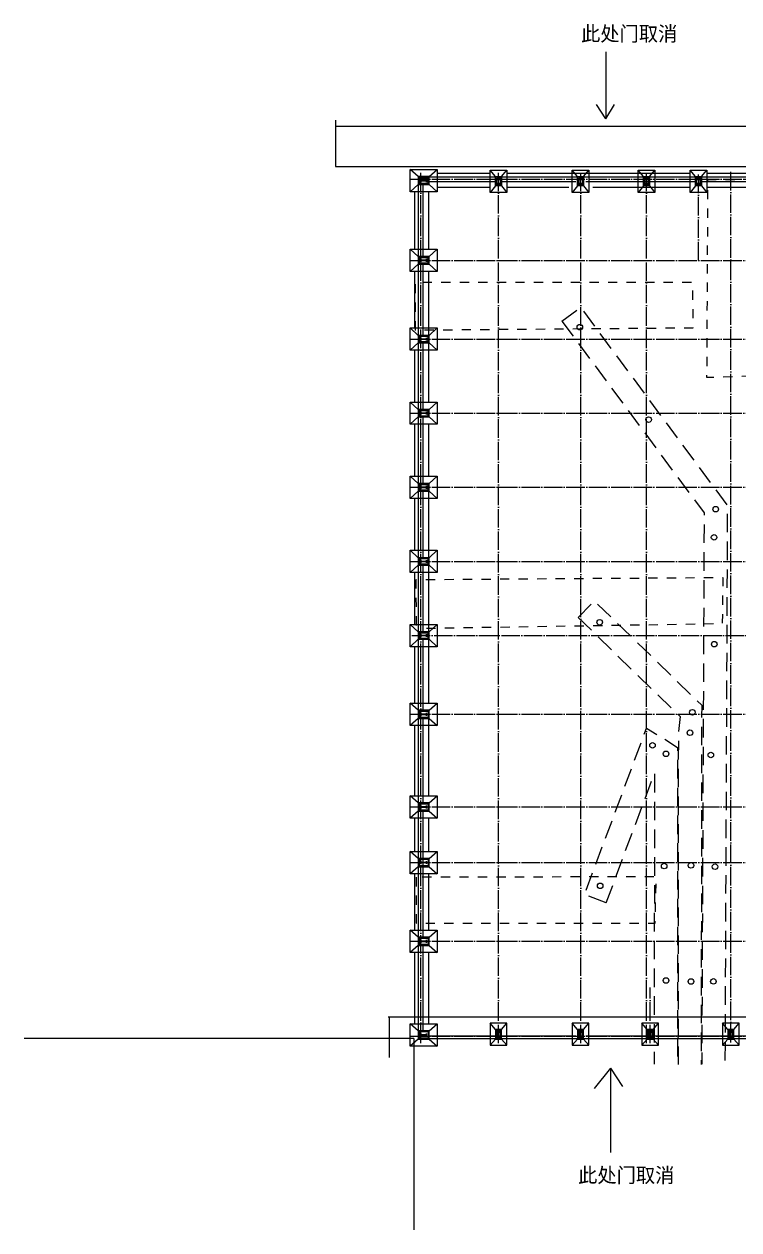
# Model space of a CAD drawing. Extents: x 69728788 to 150676229, y 15322671 to 43663798.
# Drawn here: x 75581194 to 75658335, y 20824467 to 20954609 of the extents above; entities that cross this region are included whole.
import ezdxf

# ---------------------------------------------------------------- set-up
doc = ezdxf.new("R2010")
doc.units = 0
doc.header["$LTSCALE"] = 1000
doc.header["$MEASUREMENT"] = 0
for name, pattern in [('DOTE', [2.42, 2, -0.2, 0.02, -0.2]), ('X5', [3, 2, -1]), ('X6', [2, 1, -1])]:
    doc.linetypes.add(name, pattern=pattern)
doc.layers.get('0').update_dxf_attribs({"linetype": 'CONTINUOUS'})
for name, color, linetype in [('DLSS', 4, 'CONTINUOUS'), ('DOTE', 251, 'DOTE'), ('JMD', 6, 'CONTINUOUS'), ('WALL', 4, 'CONTINUOUS'), ('基础', 2, 'CONTINUOUS'), ('基础堆坡线', 97, 'CONTINUOUS'), ('填充8#', 8, 'CONTINUOUS'), ('底图', 251, 'CONTINUOUS'), ('柱', 2, 'CONTINUOUS'), ('钢柱', 3, 'CONTINUOUS')]:
    doc.layers.add(name, color=color, linetype=linetype)

# ---------------------------------------------------------------- blocks, each defined once
blk = doc.blocks.new('125369696')
at = {"layer": 'WALL'}
for p, q in [((1050520, -318591), (1056245, -318591)), ((1058045, -318591), (1062070, -318591)), ((1062070, -318591), (1077819, -318591)), ((1079619, -318591), (1090519, -318591)), ((1048520, -411191), (1048520, -319791)), ((1049020, -327641), (1049020, -319741)), ((1049620, -318991), (1122020, -318991)), ((1049670, -319491), (1056870, -319491)), ((1050520, -320091), (1056245, -320091)), ((1057420, -319491), (1061445, -319491)), ((1058045, -320091), (1062070, -320091)), ((1061445, -319491), (1065470, -319491)), ((1062070, -320091), (1064720, -320091)), ((1066570, -319491), (1078444, -319491)), ((1067320, -320091), (1077819, -320091)), ((1078994, -319491), (1091144, -319491)), ((1079619, -320091), (1090519, -320091)), ((1048120, -326791), (1048120, -320591)), ((1049620, -326791), (1049620, -320591)), ((1048120, -335291), (1048120, -329191)), ((1049020, -336141), (1049020, -328341)), ((1049620, -336141), (1049620, -329191)), ((1049020, -344141), (1049020, -336841)), ((1049620, -343291), (1049620, -336841)), ((1048120, -343291), (1048120, -337691)), ((1049020, -352141), (1049020, -344841)), ((1048120, -351291), (1048120, -345691)), ((1049620, -351291), (1049620, -345691)), ((1048120, -359291), (1048120, -353691)), ((1049020, -360141), (1049020, -352841)), ((1049620, -360141), (1049620, -352841)), ((1048120, -367291), (1048120, -361691)), ((1049020, -368141), (1049020, -360841)), ((1049620, -368141), (1049620, -360841)), ((1049020, -376591), (1049020, -368841)), ((1049620, -375791), (1049620, -368841)), ((1048120, -375791), (1048120, -369691)), ((1049020, -386591), (1049020, -377391)), ((1049620, -385791), (1049620, -377391)), ((1048120, -385791), (1048120, -378191)), ((1049020, -401091), (1049020, -387441)), ((1048120, -391791), (1048120, -388191)), ((1049620, -391791), (1049620, -388191)), ((1048120, -400291), (1048120, -394191)), ((1049620, -400291), (1049620, -394191)), ((1049020, -406891), (1049020, -401891)), ((1048120, -405791), (1048120, -402691)), ((1049620, -405791), (1049620, -402691)), ((1048120, -410391), (1048120, -405791)), ((1049620, -410391), (1049620, -405791)), ((1049020, -411141), (1049020, -406891)), ((1049620, -411691), (1056870, -411691)), ((1049620, -411991), (1153850, -411991)), ((1057420, -411691), (1061445, -411691)), ((1061445, -411691), (1065470, -411691)), ((1066570, -411691), (1081944, -411691)), ((1082494, -411691), (1090244, -411691))]:
    blk.add_line(p, q, dxfattribs=at)
at = {"layer": '基础'}
for points in [[(1047620, -318191), (1050520, -318191), (1050520, -320591), (1047620, -320591)], [(1056245, -318266), (1058045, -318266), (1058045, -320666), (1056245, -320666)], [(1065095, -318266), (1066895, -318266), (1066895, -320666), (1065095, -320666)], [(1072220, -318266), (1074020, -318266), (1074020, -320666), (1072220, -320666)], [(1077819, -318266), (1079619, -318266), (1079619, -320666), (1077819, -320666)], [(1047620, -326791), (1050520, -326791), (1050520, -329191), (1047620, -329191)], [(1047620, -335291), (1050520, -335291), (1050520, -337691), (1047620, -337691)], [(1047620, -343291), (1050520, -343291), (1050520, -345691), (1047620, -345691)], [(1047620, -351291), (1050520, -351291), (1050520, -353691), (1047620, -353691)], [(1047620, -359291), (1050520, -359291), (1050520, -361691), (1047620, -361691)], [(1047620, -367291), (1050520, -367291), (1050520, -369691), (1047620, -369691)], [(1047620, -375791), (1050520, -375791), (1050520, -378191), (1047620, -378191)], [(1047620, -385791), (1050520, -385791), (1050520, -388191), (1047620, -388191)], [(1047620, -391791), (1050520, -391791), (1050520, -394191), (1047620, -394191)], [(1047620, -400291), (1050520, -400291), (1050520, -402691), (1047620, -402691)], [(1047620, -410391), (1050520, -410391), (1050520, -412791), (1047620, -412791)], [(1056245, -412716), (1058045, -412716), (1058045, -410316), (1056245, -410316)], [(1065095, -412716), (1066895, -412716), (1066895, -410316), (1065095, -410316)], [(1072620, -412716), (1074420, -412716), (1074420, -410316), (1072620, -410316)], [(1081319, -412716), (1083119, -412716), (1083119, -410316), (1081319, -410316)]]:
    blk.add_lwpolyline(points, close=True, dxfattribs=at)
at = {"layer": '基础堆坡线'}
for p, q in [((1048470, -318941), (1047620, -318191)), ((1049670, -318941), (1050520, -318191)), ((1056820, -318941), (1056245, -318266)), ((1057467, -318941), (1058045, -318266)), ((1065670, -318941), (1065095, -318266)), ((1066317, -318941), (1066895, -318266)), ((1072795, -318941), (1072220, -318266)), ((1073442, -318941), (1074020, -318266)), ((1078394, -318941), (1077819, -318266)), ((1079041, -318941), (1079619, -318266)), ((1048470, -319791), (1047620, -320591)), ((1049670, -319791), (1050520, -320591)), ((1056820, -319966), (1056245, -320666)), ((1057470, -319966), (1058045, -320666)), ((1065670, -319966), (1065095, -320666)), ((1066320, -319966), (1066895, -320666)), ((1072795, -319966), (1072220, -320666)), ((1073445, -319966), (1074020, -320666)), ((1078394, -319966), (1077819, -320666)), ((1079044, -319966), (1079619, -320666)), ((1048470, -327591), (1047620, -326791)), ((1049670, -327591), (1050520, -326791)), ((1048470, -328391), (1047620, -329191)), ((1049670, -328391), (1050520, -329191)), ((1048470, -336091), (1047620, -335291)), ((1049670, -336091), (1050520, -335291)), ((1048470, -336891), (1047620, -337691)), ((1049670, -336891), (1050520, -337691)), ((1048470, -344091), (1047620, -343291)), ((1049670, -344091), (1050520, -343291)), ((1048470, -344891), (1047620, -345691)), ((1049670, -344891), (1050520, -345691)), ((1048470, -352091), (1047620, -351291)), ((1049670, -352091), (1050520, -351291)), ((1048470, -352891), (1047620, -353691)), ((1049670, -352891), (1050520, -353691)), ((1048470, -360091), (1047620, -359291)), ((1049670, -360091), (1050520, -359291)), ((1048470, -360891), (1047620, -361691)), ((1049670, -360891), (1050520, -361691)), ((1048470, -368091), (1047620, -367291)), ((1049670, -368091), (1050520, -367291)), ((1048470, -368891), (1047620, -369691)), ((1049670, -368891), (1050520, -369691)), ((1048470, -376541), (1047620, -375791)), ((1049670, -376541), (1050520, -375791)), ((1048470, -377441), (1047620, -378191)), ((1049670, -377441), (1050520, -378191)), ((1048470, -386541), (1047620, -385791)), ((1049670, -386541), (1050520, -385791)), ((1048470, -387441), (1047620, -388191)), ((1049670, -387441), (1050520, -388191)), ((1048470, -392541), (1047620, -391791)), ((1049670, -392541), (1050520, -391791)), ((1048470, -393441), (1047620, -394191)), ((1049670, -393441), (1050520, -394191)), ((1048470, -401041), (1047620, -400291)), ((1049670, -401041), (1050520, -400291)), ((1048470, -401941), (1047620, -402691)), ((1049670, -401941), (1050520, -402691)), ((1048470, -411141), (1047620, -410391)), ((1049670, -411141), (1050520, -410391)), ((1056820, -411016), (1056245, -410316)), ((1057470, -411016), (1058045, -410316)), ((1065670, -411016), (1065095, -410316)), ((1066320, -411016), (1066895, -410316)), ((1073195, -411016), (1072620, -410316)), ((1073845, -411016), (1074420, -410316)), ((1081894, -411016), (1081319, -410316)), ((1082544, -411016), (1083119, -410316)), ((1048470, -412041), (1047620, -412791)), ((1049670, -412041), (1050520, -412791)), ((1056820, -412041), (1056245, -412716)), ((1057467, -412041), (1058045, -412716)), ((1065670, -412041), (1065095, -412716)), ((1066317, -412041), (1066895, -412716)), ((1073195, -412041), (1072620, -412716)), ((1073842, -412041), (1074420, -412716)), ((1081894, -412041), (1081319, -412716)), ((1082541, -412041), (1083119, -412716))]:
    blk.add_line(p, q, dxfattribs=at)
for points in [[(1048470, -319791), (1049070, -319791), (1049670, -319791), (1049670, -319391), (1049670, -318941), (1049070, -318941), (1048470, -318941)], [(1056820, -319966), (1056820, -319466), (1056820, -318941), (1057145, -318941), (1057470, -318941), (1057470, -319466), (1057470, -319966)], [(1065670, -319966), (1065670, -319466), (1065670, -318941), (1065995, -318941), (1066320, -318941), (1066320, -319466), (1066320, -319966)], [(1072795, -319966), (1072795, -319466), (1072795, -318941), (1073120, -318941), (1073445, -318941), (1073445, -319466), (1073445, -319966)], [(1078394, -319966), (1078394, -319466), (1078394, -318941), (1078719, -318941), (1079044, -318941), (1079044, -319466), (1079044, -319966)], [(1048470, -328391), (1049070, -328391), (1049670, -328391), (1049670, -327991), (1049670, -327591), (1049070, -327591), (1048470, -327591)], [(1048470, -336891), (1049070, -336891), (1049670, -336891), (1049670, -336491), (1049670, -336091), (1049070, -336091), (1048470, -336091)], [(1048470, -344891), (1049070, -344891), (1049670, -344891), (1049670, -344491), (1049670, -344091), (1049070, -344091), (1048470, -344091)], [(1048470, -352891), (1049070, -352891), (1049670, -352891), (1049670, -352491), (1049670, -352091), (1049070, -352091), (1048470, -352091)], [(1048470, -360891), (1049070, -360891), (1049670, -360891), (1049670, -360491), (1049670, -360091), (1049070, -360091), (1048470, -360091)], [(1048470, -368891), (1049070, -368891), (1049670, -368891), (1049670, -368491), (1049670, -368091), (1049070, -368091), (1048470, -368091)], [(1048470, -377441), (1049070, -377441), (1049670, -377441), (1049670, -376991), (1049670, -376541), (1049070, -376541), (1048470, -376541)], [(1048470, -387441), (1049070, -387441), (1049670, -387441), (1049670, -386991), (1049670, -386541), (1049070, -386541), (1048470, -386541)], [(1048470, -393441), (1049070, -393441), (1049670, -393441), (1049670, -392991), (1049670, -392541), (1049070, -392541), (1048470, -392541)], [(1048470, -401941), (1049070, -401941), (1049670, -401941), (1049670, -401491), (1049670, -401041), (1049070, -401041), (1048470, -401041)], [(1048470, -412041), (1049070, -412041), (1049670, -412041), (1049670, -411591), (1049670, -411141), (1049070, -411141), (1048470, -411141)], [(1056820, -411016), (1056820, -411516), (1056820, -412041), (1057145, -412041), (1057470, -412041), (1057470, -411516), (1057470, -411016)], [(1065670, -411016), (1065670, -411516), (1065670, -412041), (1065995, -412041), (1066320, -412041), (1066320, -411516), (1066320, -411016)], [(1073195, -411016), (1073195, -411516), (1073195, -412041), (1073520, -412041), (1073845, -412041), (1073845, -411516), (1073845, -411016)], [(1081894, -411016), (1081894, -411516), (1081894, -412041), (1082219, -412041), (1082544, -412041), (1082544, -411516), (1082544, -411016)]]:
    blk.add_lwpolyline(points, close=True, dxfattribs=at)
at = {"layer": '填充8#'}
for points in [[(1048600, -319661), (1049070, -319661), (1049540, -319661), (1049540, -319391), (1049540, -319121), (1049070, -319121), (1048600, -319121), (1048600, -319661)], [(1056945, -319811), (1056945, -319466), (1056945, -319121), (1057145, -319121), (1057345, -319121), (1057345, -319466), (1057345, -319811), (1056945, -319811)], [(1065795, -319811), (1065795, -319466), (1065795, -319121), (1065995, -319121), (1066195, -319121), (1066195, -319466), (1066195, -319811), (1065795, -319811)], [(1072920, -319811), (1072920, -319466), (1072920, -319121), (1073120, -319121), (1073320, -319121), (1073320, -319466), (1073320, -319811), (1072920, -319811)], [(1078519, -319811), (1078519, -319466), (1078519, -319121), (1078719, -319121), (1078919, -319121), (1078919, -319466), (1078919, -319811), (1078519, -319811)], [(1048600, -328261), (1049070, -328261), (1049540, -328261), (1049540, -327991), (1049540, -327721), (1049070, -327721), (1048600, -327721), (1048600, -328261)], [(1048600, -336761), (1049070, -336761), (1049540, -336761), (1049540, -336491), (1049540, -336221), (1049070, -336221), (1048600, -336221), (1048600, -336761)], [(1048600, -344761), (1049070, -344761), (1049540, -344761), (1049540, -344491), (1049540, -344221), (1049070, -344221), (1048600, -344221), (1048600, -344761)], [(1048600, -352761), (1049070, -352761), (1049540, -352761), (1049540, -352491), (1049540, -352221), (1049070, -352221), (1048600, -352221), (1048600, -352761)], [(1048600, -360761), (1049070, -360761), (1049540, -360761), (1049540, -360491), (1049540, -360221), (1049070, -360221), (1048600, -360221), (1048600, -360761)], [(1048600, -368761), (1049070, -368761), (1049540, -368761), (1049540, -368491), (1049540, -368221), (1049070, -368221), (1048600, -368221), (1048600, -368761)], [(1048565, -377311), (1049070, -377311), (1049575, -377311), (1049575, -376991), (1049575, -376671), (1049070, -376671), (1048565, -376671), (1048565, -377311)], [(1048565, -387311), (1049070, -387311), (1049575, -387311), (1049575, -386991), (1049575, -386671), (1049070, -386671), (1048565, -386671), (1048565, -387311)], [(1048565, -393311), (1049070, -393311), (1049575, -393311), (1049575, -392991), (1049575, -392671), (1049070, -392671), (1048565, -392671), (1048565, -393311)], [(1048565, -401811), (1049070, -401811), (1049575, -401811), (1049575, -401491), (1049575, -401171), (1049070, -401171), (1048565, -401171), (1048565, -401811)], [(1056945, -411171), (1056945, -411516), (1056945, -411861), (1057145, -411861), (1057345, -411861), (1057345, -411516), (1057345, -411171), (1056945, -411171)], [(1065795, -411171), (1065795, -411516), (1065795, -411861), (1065995, -411861), (1066195, -411861), (1066195, -411516), (1066195, -411171), (1065795, -411171)], [(1073320, -411171), (1073320, -411516), (1073320, -411861), (1073520, -411861), (1073720, -411861), (1073720, -411516), (1073720, -411171), (1073320, -411171)], [(1082019, -411171), (1082019, -411516), (1082019, -411861), (1082219, -411861), (1082419, -411861), (1082419, -411516), (1082419, -411171), (1082019, -411171)], [(1048565, -411911), (1049070, -411911), (1049575, -411911), (1049575, -411591), (1049575, -411271), (1049070, -411271), (1048565, -411271), (1048565, -411911)]]:
    blk.add_lwpolyline(points, dxfattribs=at)
at = {"layer": '柱'}
for points in [[(1048520, -319741), (1049070, -319741), (1049620, -319741), (1049620, -319391), (1049620, -318991), (1049070, -318991), (1048520, -318991)], [(1056870, -319916), (1056870, -319466), (1056870, -318991), (1057145, -318991), (1057420, -318991), (1057420, -319466), (1057420, -319916)], [(1065720, -319916), (1065720, -319466), (1065720, -318991), (1065995, -318991), (1066270, -318991), (1066270, -319466), (1066270, -319916)], [(1072845, -319916), (1072845, -319466), (1072845, -318991), (1073120, -318991), (1073395, -318991), (1073395, -319466), (1073395, -319916)], [(1078444, -319916), (1078444, -319466), (1078444, -318991), (1078719, -318991), (1078994, -318991), (1078994, -319466), (1078994, -319916)], [(1048520, -328341), (1049070, -328341), (1049620, -328341), (1049620, -327991), (1049620, -327641), (1049070, -327641), (1048520, -327641)], [(1048520, -336841), (1049070, -336841), (1049620, -336841), (1049620, -336491), (1049620, -336141), (1049070, -336141), (1048520, -336141)], [(1048520, -344841), (1049070, -344841), (1049620, -344841), (1049620, -344491), (1049620, -344141), (1049070, -344141), (1048520, -344141)], [(1048520, -352841), (1049070, -352841), (1049620, -352841), (1049620, -352491), (1049620, -352141), (1049070, -352141), (1048520, -352141)], [(1048520, -360841), (1049070, -360841), (1049620, -360841), (1049620, -360491), (1049620, -360141), (1049070, -360141), (1048520, -360141)], [(1048520, -368841), (1049070, -368841), (1049620, -368841), (1049620, -368491), (1049620, -368141), (1049070, -368141), (1048520, -368141)], [(1048520, -377391), (1049070, -377391), (1049620, -377391), (1049620, -376991), (1049620, -376591), (1049070, -376591), (1048520, -376591)], [(1048520, -387391), (1049070, -387391), (1049620, -387391), (1049620, -386991), (1049620, -386591), (1049070, -386591), (1048520, -386591)], [(1048520, -393391), (1049070, -393391), (1049620, -393391), (1049620, -392991), (1049620, -392591), (1049070, -392591), (1048520, -392591)], [(1048520, -401891), (1049070, -401891), (1049620, -401891), (1049620, -401491), (1049620, -401091), (1049070, -401091), (1048520, -401091)], [(1048520, -411991), (1049070, -411991), (1049620, -411991), (1049620, -411591), (1049620, -411191), (1049070, -411191), (1048520, -411191)], [(1056870, -411066), (1056870, -411516), (1056870, -411991), (1057145, -411991), (1057420, -411991), (1057420, -411516), (1057420, -411066)], [(1065720, -411066), (1065720, -411516), (1065720, -411991), (1065995, -411991), (1066270, -411991), (1066270, -411516), (1066270, -411066)], [(1073245, -411066), (1073245, -411516), (1073245, -411991), (1073520, -411991), (1073795, -411991), (1073795, -411516), (1073795, -411066)], [(1081944, -411066), (1081944, -411516), (1081944, -411991), (1082219, -411991), (1082494, -411991), (1082494, -411516), (1082494, -411066)]]:
    blk.add_lwpolyline(points, close=True, dxfattribs=at)
at = {"layer": '钢柱'}
for points in [[(1048770, -319241), (1048770, -319541), (1048782, -319541), (1048782, -319395), (1049358, -319395), (1049358, -319541), (1049370, -319541), (1049370, -319241), (1049358, -319241), (1049358, -319387), (1048782, -319387), (1048782, -319241)], [(1057020, -319691), (1057270, -319691), (1057270, -319681), (1057148, -319681), (1057148, -319251), (1057270, -319251), (1057270, -319241), (1057020, -319241), (1057020, -319251), (1057142, -319251), (1057142, -319681), (1057020, -319681)], [(1065870, -319691), (1066120, -319691), (1066120, -319681), (1065998, -319681), (1065998, -319251), (1066120, -319251), (1066120, -319241), (1065870, -319241), (1065870, -319251), (1065992, -319251), (1065992, -319681), (1065870, -319681)], [(1072995, -319691), (1073245, -319691), (1073245, -319681), (1073123, -319681), (1073123, -319251), (1073245, -319251), (1073245, -319241), (1072995, -319241), (1072995, -319251), (1073117, -319251), (1073117, -319681), (1072995, -319681)], [(1078594, -319691), (1078844, -319691), (1078844, -319681), (1078722, -319681), (1078722, -319251), (1078844, -319251), (1078844, -319241), (1078594, -319241), (1078594, -319251), (1078716, -319251), (1078716, -319681), (1078594, -319681)], [(1048770, -327841), (1048770, -328141), (1048782, -328141), (1048782, -327995), (1049358, -327995), (1049358, -328141), (1049370, -328141), (1049370, -327841), (1049358, -327841), (1049358, -327987), (1048782, -327987), (1048782, -327841)], [(1048770, -336341), (1048770, -336641), (1048782, -336641), (1048782, -336495), (1049358, -336495), (1049358, -336641), (1049370, -336641), (1049370, -336341), (1049358, -336341), (1049358, -336487), (1048782, -336487), (1048782, -336341)], [(1048770, -344341), (1048770, -344641), (1048782, -344641), (1048782, -344495), (1049358, -344495), (1049358, -344641), (1049370, -344641), (1049370, -344341), (1049358, -344341), (1049358, -344487), (1048782, -344487), (1048782, -344341)], [(1048770, -352341), (1048770, -352641), (1048782, -352641), (1048782, -352495), (1049358, -352495), (1049358, -352641), (1049370, -352641), (1049370, -352341), (1049358, -352341), (1049358, -352487), (1048782, -352487), (1048782, -352341)], [(1048770, -360341), (1048770, -360641), (1048782, -360641), (1048782, -360495), (1049358, -360495), (1049358, -360641), (1049370, -360641), (1049370, -360341), (1049358, -360341), (1049358, -360487), (1048782, -360487), (1048782, -360341)], [(1048770, -368341), (1048770, -368641), (1048782, -368641), (1048782, -368495), (1049358, -368495), (1049358, -368641), (1049370, -368641), (1049370, -368341), (1049358, -368341), (1049358, -368487), (1048782, -368487), (1048782, -368341)], [(1048770, -376841), (1048770, -377141), (1048782, -377141), (1048782, -376995), (1049358, -376995), (1049358, -377141), (1049370, -377141), (1049370, -376841), (1049358, -376841), (1049358, -376987), (1048782, -376987), (1048782, -376841)], [(1048770, -386841), (1048770, -387141), (1048782, -387141), (1048782, -386995), (1049358, -386995), (1049358, -387141), (1049370, -387141), (1049370, -386841), (1049358, -386841), (1049358, -386987), (1048782, -386987), (1048782, -386841)], [(1048770, -392841), (1048770, -393141), (1048782, -393141), (1048782, -392995), (1049358, -392995), (1049358, -393141), (1049370, -393141), (1049370, -392841), (1049358, -392841), (1049358, -392987), (1048782, -392987), (1048782, -392841)], [(1048770, -401341), (1048770, -401641), (1048782, -401641), (1048782, -401495), (1049358, -401495), (1049358, -401641), (1049370, -401641), (1049370, -401341), (1049358, -401341), (1049358, -401487), (1048782, -401487), (1048782, -401341)], [(1048770, -411441), (1048770, -411741), (1048782, -411741), (1048782, -411595), (1049358, -411595), (1049358, -411741), (1049370, -411741), (1049370, -411441), (1049358, -411441), (1049358, -411587), (1048782, -411587), (1048782, -411441)], [(1057020, -411291), (1057270, -411291), (1057270, -411301), (1057148, -411301), (1057148, -411731), (1057270, -411731), (1057270, -411741), (1057020, -411741), (1057020, -411731), (1057142, -411731), (1057142, -411301), (1057020, -411301)], [(1065870, -411291), (1066120, -411291), (1066120, -411301), (1065998, -411301), (1065998, -411731), (1066120, -411731), (1066120, -411741), (1065870, -411741), (1065870, -411731), (1065992, -411731), (1065992, -411301), (1065870, -411301)], [(1073395, -411291), (1073645, -411291), (1073645, -411301), (1073523, -411301), (1073523, -411731), (1073645, -411731), (1073645, -411741), (1073395, -411741), (1073395, -411731), (1073517, -411731), (1073517, -411301), (1073395, -411301)], [(1082094, -411291), (1082344, -411291), (1082344, -411301), (1082222, -411301), (1082222, -411731), (1082344, -411731), (1082344, -411741), (1082094, -411741), (1082094, -411731), (1082216, -411731), (1082216, -411301), (1082094, -411301)]]:
    blk.add_lwpolyline(points, close=True, dxfattribs=at)

msp = doc.modelspace()

# ---------------------------------------------------------------- linework, layer by layer
at = {"color": 7}
for p, q in [((75643981.8, 20951631.2), (75643981.8, 20944377.2)), ((75643981.8, 20944377.2), (75642953.8, 20945920.1)), ((75643981.8, 20944377.2), (75644895.6, 20945920.1)), ((75644476, 20841929.3), (75642727.7, 20839714.8)), ((75644476, 20841929.3), (75644476, 20832831.4)), ((75644476, 20841929.3), (75645758.1, 20839947.9))]:
    msp.add_line(p, q, dxfattribs=at)
at = {"color": 1}
for p, q in [((75614810.4, 20944248.2), (75614810.4, 20939224.2)), ((75739990.4, 20943574), (75614810.4, 20943574)), ((75614810.4, 20939224.2), (75739990.4, 20939224.2)), ((75620465.9, 20847477.3), (75728651.4, 20847477.3)), ((75620629, 20843071.5), (75620629, 20847477.3)), ((75623271.2, 20845112.7), (75581193.7, 20845112.7)), ((75623271.2, 20845112.7), (75623271.2, 20824467.3))]:
    msp.add_line(p, q, dxfattribs=at)
at = {"layer": 'DLSS', "linetype": 'X6', "flags": 128}
for points, elevation in [([(75671637.6, 20916987), (75654890.5, 20916458.8), (75654997.2, 20937812.9), (75665685.1, 20937950)], 364.1), ([(75623425.8, 20921557.2), (75623430, 20926774), (75653330.8, 20926738.8), (75653362.5, 20921801.2), (75623425.8, 20921557.2)], -297.6), ([(75623526.1, 20889697.3), (75623521, 20894661.3), (75656603.9, 20894887.5), (75656543, 20889878.5), (75623827.4, 20889362.1)], 2904.2), ([(75623521.2, 20862544.7), (75623521.2, 20857557.8), (75649287.5, 20857557.8), (75649410.4, 20862562.6), (75623521.2, 20862544.7)], 2811.7)]:
    msp.add_lwpolyline(points, dxfattribs=dict(at, elevation=elevation))
at = {"layer": 'DOTE'}
for p, q in [((75624021.2, 20844612.7), (75624021.2, 20938612.7)), ((75632396.2, 20844612.7), (75632396.2, 20938612.7)), ((75641271.2, 20844612.7), (75641271.2, 20938612.7)), ((75648371.2, 20844612.7), (75648371.2, 20938612.7)), ((75657470.8, 20844695.7), (75657470.8, 20938695.7)), ((75622771.2, 20937862.7), (75732771.2, 20937862.7)), ((75653970.8, 20929112.7), (75653970.8, 20938445.7)), ((75622771.2, 20929112.7), (75732771.2, 20929112.7)), ((75622771.2, 20920612.7), (75732771.2, 20920612.7)), ((75622771.2, 20912612.7), (75732771.2, 20912612.7)), ((75622771.2, 20904612.7), (75732771.2, 20904612.7)), ((75622771.2, 20896612.7), (75732771.2, 20896612.7)), ((75623021.2, 20888612.7), (75732771.2, 20888612.7)), ((75622771.2, 20880112.7), (75732746.2, 20880112.7)), ((75622771.2, 20870112.7), (75732771.2, 20870112.7)), ((75622771.2, 20864112.7), (75732771.2, 20864112.7)), ((75622771.2, 20855612.7), (75732771.2, 20855612.7)), ((75648771.2, 20844612.7), (75648771.2, 20850612.7)), ((75622771.2, 20845362.7), (75732771.2, 20845362.7))]:
    msp.add_line(p, q, dxfattribs=at)
at = {"layer": 'JMD', "linetype": 'X5', "flags": 128}
for points, elevation in [([(75639242.6, 20922543.7), (75641251.1, 20924032.2), (75657086.6, 20902664.8), (75656827.7, 20842325.7)], 10297.1), ([(75639242.6, 20922543.7), (75654583, 20901844.2), (75654327.7, 20842336.5)], 10297.1), ([(75640983, 20890573.7), (75642724.9, 20892367), (75654323.7, 20881101), (75654302.4, 20878046.5), (75654267.2, 20842332.4)], 10340.2), ([(75640983, 20890573.7), (75652004.3, 20879868.6), (75651802.5, 20878198.2), (75651767.2, 20842334.9)], 10340.2), ([(75644021.3, 20859775.9), (75641678.2, 20860647.7), (75648371.2, 20878635.2), (75651727.1, 20876541.7), (75651693.4, 20842334.9)], 10375.4), ([(75644021.3, 20859775.9), (75649224.4, 20873759.3), (75649193.4, 20842337.4)], 10375.4)]:
    msp.add_lwpolyline(points, dxfattribs=dict(at, elevation=elevation))
at = {"layer": '底图', "linetype": 'Continuous'}
for centre in [(75641171.6, 20921905.2, 10297.1), (75648594, 20911920.8, 9926.4), (75655834.8, 20902254.5, 10229.3), (75655660.1, 20899213, 10372.8), (75643313.9, 20890052.3, 10340.2), (75655674.1, 20887681.4, 10540.2), (75653319.6, 20880333.7, 10328.3), (75653052.5, 20878122.4, 10413.7), (75649008.7, 20876764.2, 10350.5), (75650476.4, 20875848.6, 10276.1), (75655308.7, 20875723.6, 10132.4), (75650265.3, 20863736.5, 10093.7), (75653158.2, 20863806.4), (75655757.3, 20863663.4, 9926), (75643368.2, 20861605.2, 10375.4), (75650476.7, 20851384.7, 9270.7), (75653159.5, 20851273.8), (75655586.5, 20851282.9, 12058.1)]:
    msp.add_circle(centre, 300, dxfattribs=at)

# ---------------------------------------------------------------- block references
at = {"color": 1}
msp.add_blockref('125369696', (74575251.3, 21257104.2), dxfattribs=at)

# ---------------------------------------------------------------- texts
for p in [(75641297.6, 20952773.5), (75640979.4, 20829574.6)]:
    msp.add_text('此处门取消', height=1600, dxfattribs=at).set_placement(p)

doc.saveas('drawing.dxf')
